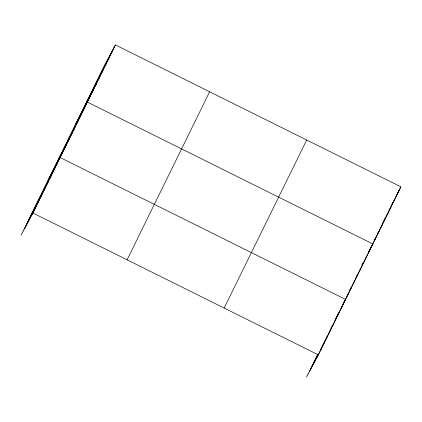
<?xml version="1.0" encoding="UTF-8"?>
<svg xmlns="http://www.w3.org/2000/svg" width="422" height="422" viewBox="0 0 422 422"><rect width="100%" height="100%" fill="white"/><g stroke="black" fill="none" stroke-linecap="round" stroke-linejoin="round"><path stroke-width="0.32" stroke-dasharray="2.11 1.58" d="M325.821 337.832L326.644 336.155M329.946 329.434L330.774 327.752M331.048 327.192L331.877 325.51M348.936 290.784L349.759 289.102M361.607 264.984L363.026 262.099M373.797 240.171L374.652 238.441M376.915 233.82L377.769 232.089M388.541 210.161L390.239 206.875M362.176 264.008L363.026 262.405"/><path stroke-width="0.63" d="M24.502 228.771L107.051 60.736M28.005 222.183L110.553 54.143M31.407 215.784L113.956 47.744M115.443 44.959L103.648 67.135L21.1 235.17L32.895 212.994L115.443 44.959L400.9 186.83L318.352 354.865L306.557 377.041L317.84 354.079M127.096 259.81L209.644 91.774M224.151 308.049L306.699 140.009M309.959 370.643L317.94 354.401M313.467 364.054L318.146 354.533M320.62 349.49L325.299 339.968M335.205 319.802L338.507 313.082M344.009 301.878L344.837 300.2M350.339 288.996L351.162 287.313M355.841 277.792L357.492 274.432M368.232 252.572L371.065 246.801M382.121 224.293L383.54 221.408M383.825 220.833L385.244 217.947M391.479 205.25L392.898 202.365M316.869 357.656L319.897 351.494M331.729 327.409L320.171 350.935L321.379 348.704M377.305 234.632L332.003 326.85L333.486 324.059M399.418 189.62L377.59 234.052L379.072 231.267M110.838 54.095L112.321 51.305M107.721 60.441L109.203 57.65M104.603 66.792L106.086 64.002M101.486 73.138L102.968 70.347M98.363 79.489L99.85 76.698M95.245 85.835L96.728 83.044M92.128 92.181L93.61 89.395M89.01 98.532L90.493 95.741M75.58 124.268L87.375 102.087L372.832 243.958L369.081 251.016M82.865 111.039L84.347 108.248M79.837 117.2L81.319 114.409M76.809 123.361L78.292 120.571M73.781 129.522L75.269 126.737M70.759 135.684L72.241 132.898M67.731 141.845L69.213 139.06M64.703 148.006L66.185 145.221M61.675 154.167L63.163 151.382M48.34 179.719L60.135 157.543L345.592 299.414L342.975 304.336M55.625 166.495L57.107 163.704M52.597 172.656L54.079 169.866M49.569 178.817L51.051 176.027M46.541 184.978L48.029 182.188M43.519 191.14L45.001 188.349M40.491 197.301L41.973 194.51M37.463 203.462L38.945 200.672M34.435 209.623L35.917 206.833M397.434 193.35L397.999 192.284M398.284 191.752L400.9 186.83M396.3 195.966L397.782 193.176M393.177 202.312L394.665 199.527M390.06 208.663L391.542 205.873M386.942 215.009L388.425 212.219M383.825 221.36L385.307 218.57M380.707 227.706L382.19 224.915M374.467 240.403L375.955 237.612M368.232 252.614L368.796 251.549M368.322 252.91L369.809 250.119M365.299 259.071L366.781 256.286M362.271 265.232L363.753 262.447M359.243 271.393L360.726 268.608M356.215 277.555L357.698 274.769M353.188 283.716L354.675 280.931M350.165 289.877L351.647 287.092M347.137 296.044L348.619 293.253M341.082 308.366L342.564 305.575M338.054 314.527L339.541 311.737M335.031 320.688L336.513 317.898M328.975 333.011L330.458 330.22M325.948 339.172L327.43 336.381M322.92 345.333L324.407 342.543M32.895 212.994L318.352 354.865"/></g></svg>
